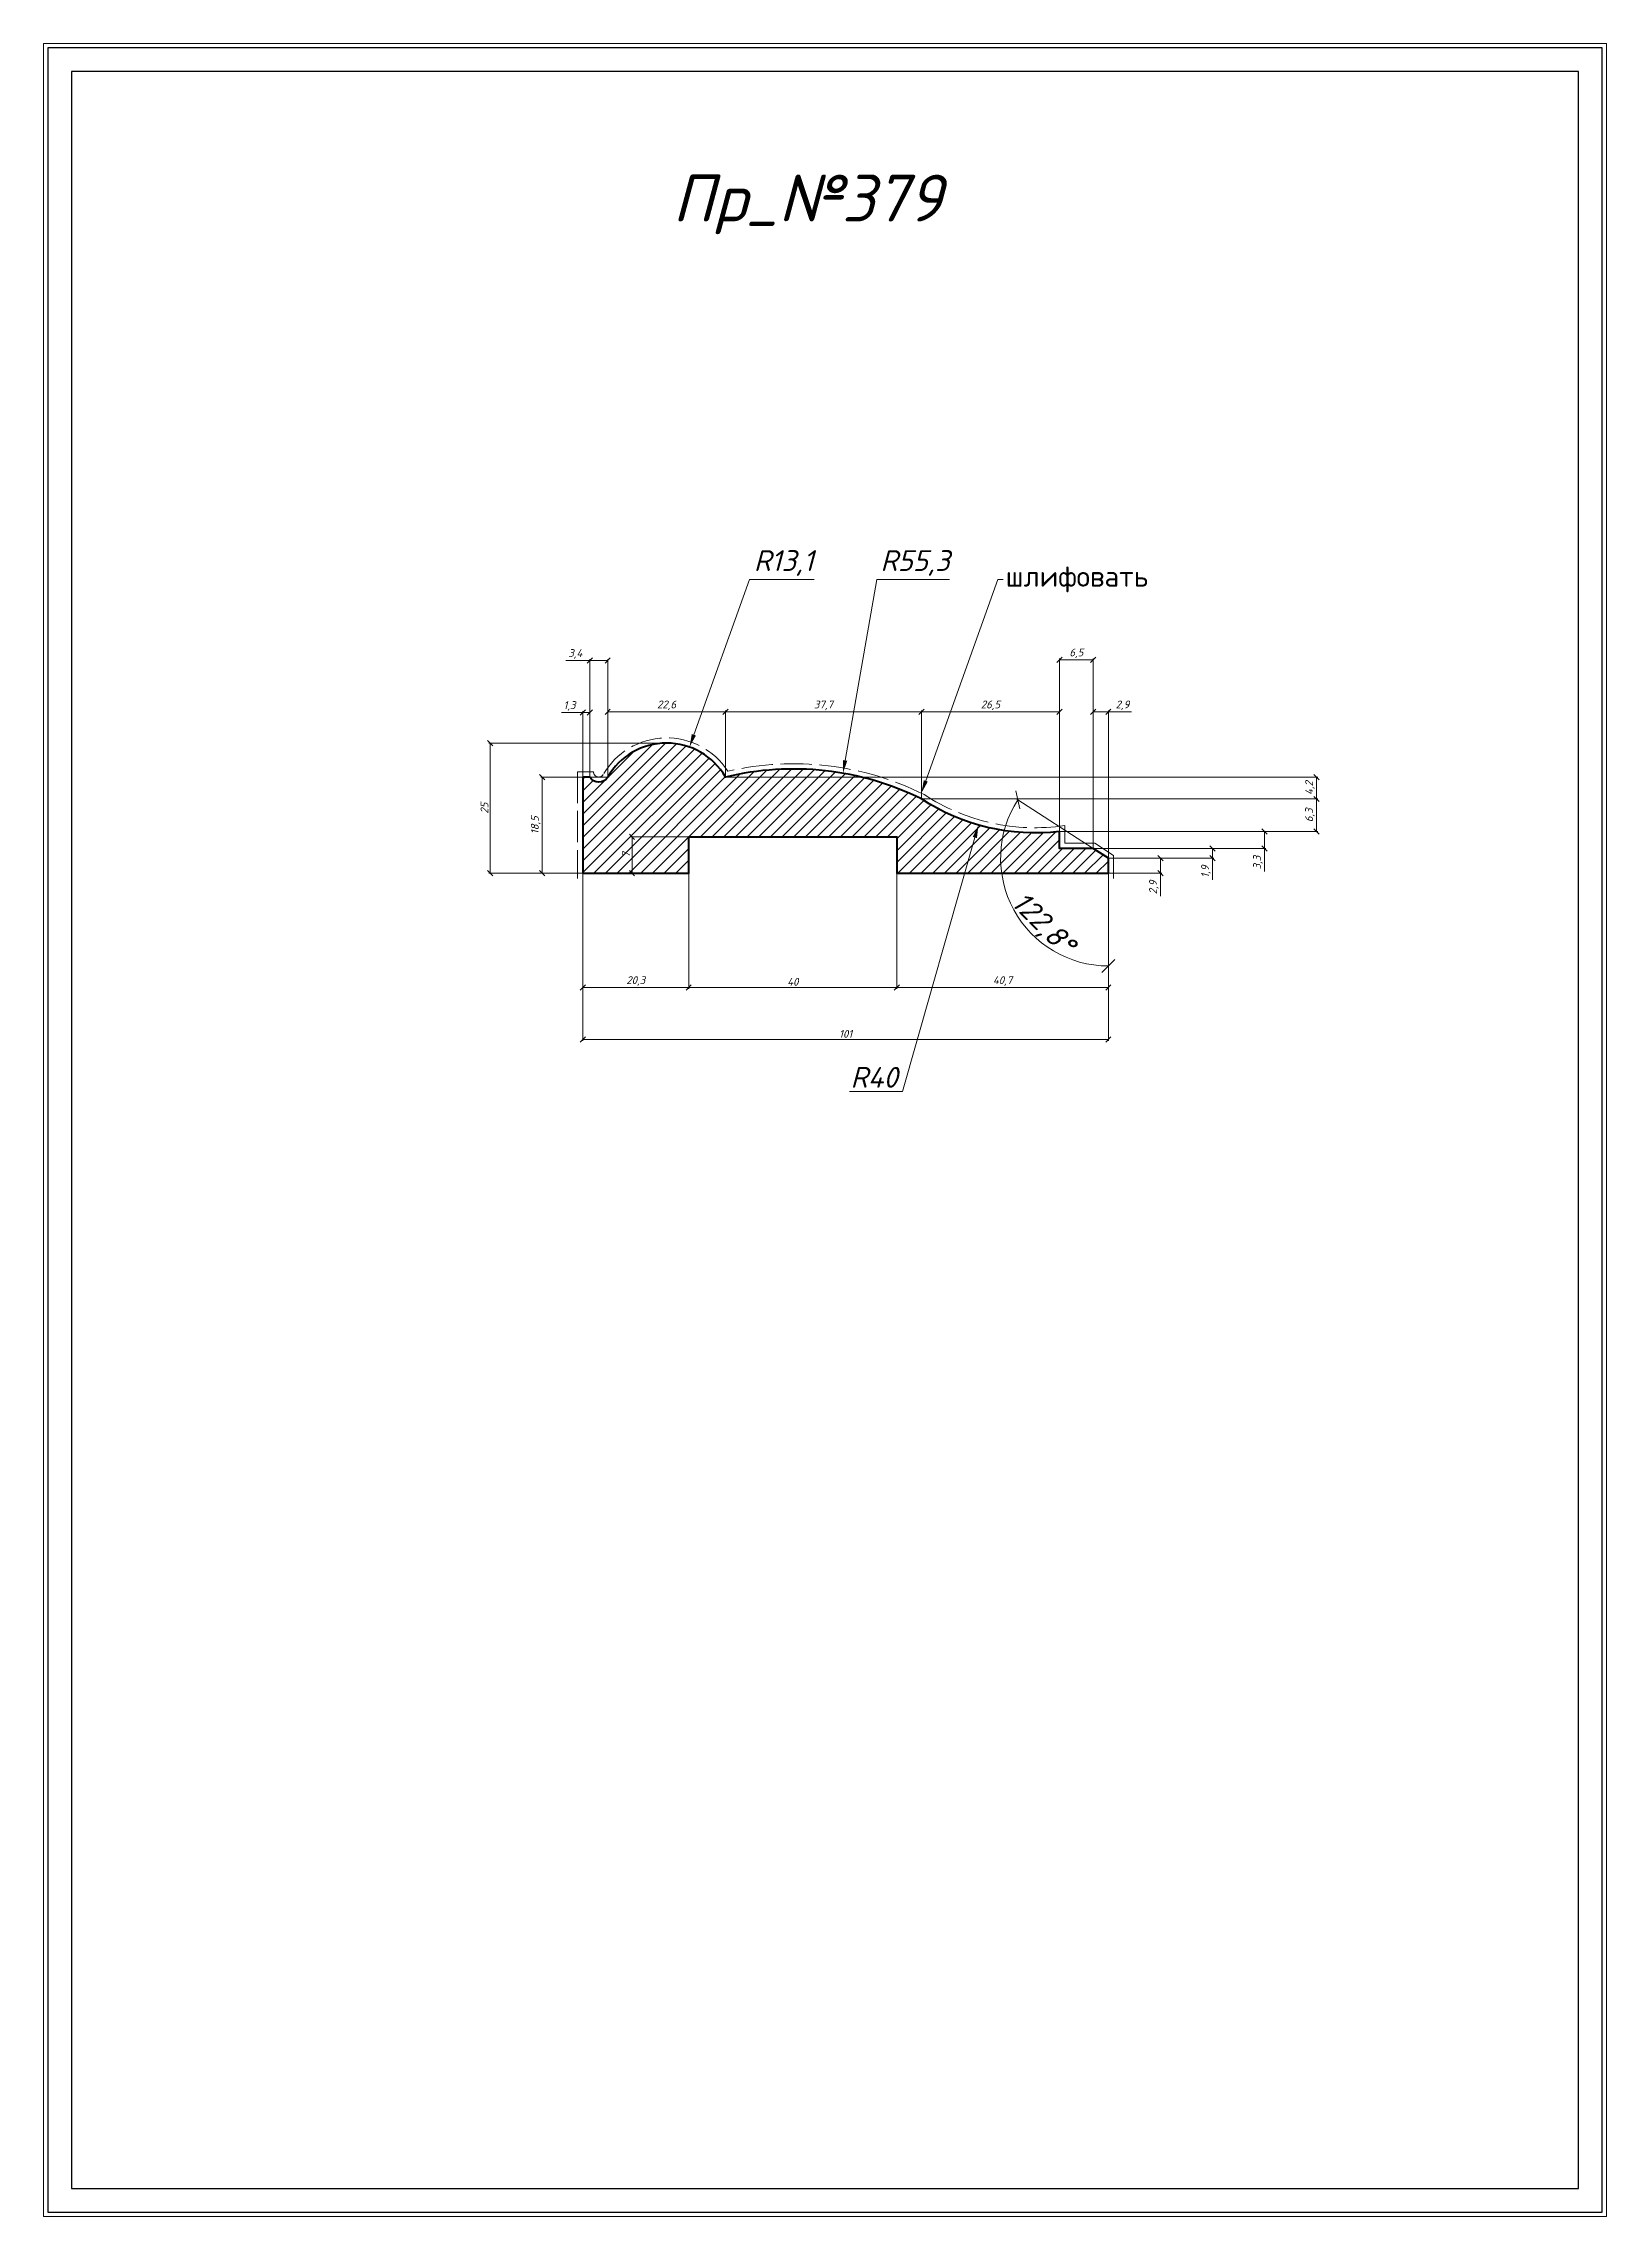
# Model space of a CAD drawing. Header units: millimetres. Extents: x 1588 to 1888, y -5597 to -5179.
import ezdxf
from ezdxf import colors
from ezdxf.entities.mleader import LeaderData, LeaderLine
from ezdxf.math import Vec2, Vec3

# ---------------------------------------------------------------- set-up
doc = ezdxf.new("R2010")
doc.units = ezdxf.units.MM
doc.linetypes.add('ACAD_ISO02W100', pattern=[15, 12, -3])
doc.layers.get('0').update_dxf_attribs({"lineweight": 13})
for name, color, linetype, lineweight in [('Пр_№379', 1, 'Continuous', 35), ('служебный слой ЛИНИИ ПУНКТИРНЫЕ', 7, 'ACAD_ISO02W100', 13), ('служебный слой НАДПИСИ', 7, 'Continuous', 13), ('служебный слой ПОЗИЦИИ', 7, 'Continuous', 13), ('служебный слой РАЗМЕРЫ', 7, 'Continuous', 9), ('служебный слой ШТАМП', 7, 'Continuous', 30), ('служебный слой ШТРИХОВКА', 7, 'Continuous', 5)]:
    doc.layers.add(name, color=color, linetype=linetype, lineweight=lineweight)
doc.styles.add('ЕСКД', font='isocpeur.ttf', dxfattribs={"oblique": 15})
doc.styles.add('ЕСКД штамп_текст', font='isocpeur.ttf')
doc.dimstyles.new('ЕСКД', dxfattribs={"dimtxt": 3.5, "dimasz": 2.5, "dimexe": 0.25, "dimexo": 0, "dimgap": 0.35, "dimtad": 1, "dimdec": 1, "dimzin": 9, "dimtxsty": 'ЕСКД', "dimblk": 'OBLIQUE', "dimcen": 0, "dimclrd": 256, "dimclre": 256, "dimclrt": 256, "dimadec": 1, "dimazin": 0, "dimtfac": 1, "dimtdec": 1, "dimtmove": 0, "dimatfit": 3, "dimldrblk": 'DOTSMALL', "dimfxl": 1, "dimlwd": -1, "dimlwe": -1, "dimarcsym": 0})
doc.dimstyles.new('ЕСКД$4', dxfattribs={"dimtxt": 3.5, "dimasz": 2.5, "dimexe": 0.25, "dimexo": 0, "dimgap": 0.35, "dimtad": 1, "dimtoh": 1, "dimdec": 1, "dimzin": 9, "dimtxsty": 'ЕСКД', "dimblk1": 'OBLIQUE', "dimsah": 1, "dimcen": 0, "dimse1": 1, "dimclrd": 256, "dimclre": 256, "dimclrt": 256, "dimadec": 1, "dimazin": 0, "dimtfac": 1, "dimtdec": 1, "dimtofl": 0, "dimtmove": 0, "dimatfit": 3, "dimldrblk": 'DOTSMALL', "dimfxl": 1, "dimlwd": -1, "dimlwe": -1, "dimarcsym": 2})

# ---------------------------------------------------------------- blocks, each defined once
blk = doc.blocks.new('_OBLIQUE')
at = {"color": 0, "linetype": 'ByBlock'}
blk.add_line((-0.5, -0.5), (0.5, 0.5), dxfattribs=at)
blk = doc.blocks.new('*D25')
at = {"layer": 'Defpoints', "color": 0, "transparency": 16777216}
for p in [(1711.64, -5331.51), (1700.75, -5338.51), (1711.64, -5338.51)]:
    blk.add_point(p, dxfattribs=at)
at = {"layer": 'служебный слой РАЗМЕРЫ', "transparency": 16777216}
for p, q in [((1711.64, -5331.51), (1700.5, -5331.51)), ((1700.75, -5331.51), (1700.75, -5338.51)), ((1711.64, -5338.51), (1700.5, -5338.51))]:
    blk.add_line(p, q, dxfattribs=at)
for p, rotation in [((1700.75, -5331.51), 90), ((1700.75, -5338.51), 270)]:
    blk.add_blockref('_OBLIQUE', p, dxfattribs=dict(at, rotation=rotation))
at = {"layer": 'служебный слой РАЗМЕРЫ', "transparency": 16777216, "insert": (1699.65, -5335.01), "char_height": 1.5, "attachment_point": 5, "rotation": 90, "style": 'ЕСКД'}
blk.add_mtext('7', dxfattribs=at)
blk = doc.blocks.new('_DotSmall')
at = {"color": 0, "linetype": 'ByBlock', "lineweight": -3, "const_width": 0.5}
blk.add_lwpolyline([(-0.0625, 0, 1), (0.0625, 0, 1)], format="xyb", close=True, dxfattribs=at)
blk = doc.blocks.new('*D24')
at = {"layer": 'Defpoints', "color": 0, "transparency": 16777216}
for p in [(1778.26, -5290.83), (1767.33, -5329.25)]:
    blk.add_point(p, dxfattribs=at)
at = {"layer": 'служебный слой РАЗМЕРЫ', "transparency": 16777216}
for p, q in [((1752.76, -5380.49), (1766.64, -5331.66)), ((1742.53, -5380.49), (1752.76, -5380.49))]:
    blk.add_line(p, q, dxfattribs=at)
blk.add_solid([(1766.24, -5331.54), (1767.04, -5331.77), (1767.33, -5329.25)], dxfattribs=at)
at = {"layer": 'служебный слой РАЗМЕРЫ', "transparency": 16777216, "insert": (1747.27, -5377.74), "char_height": 4, "attachment_point": 5, "style": 'ЕСКД'}
blk.add_mtext('R40', dxfattribs=at)
blk = doc.blocks.new('*D23')
at = {"layer": 'Defpoints', "color": 0, "transparency": 16777216}
for p in [(1741.28, -5319.31), (1731.8, -5373.78)]:
    blk.add_point(p, dxfattribs=at)
at = {"layer": 'служебный слой РАЗМЕРЫ', "transparency": 16777216}
for p, q in [((1747.77, -5282.05), (1741.71, -5316.85)), ((1761.79, -5282.05), (1747.77, -5282.05))]:
    blk.add_line(p, q, dxfattribs=at)
blk.add_solid([(1741.3, -5316.78), (1742.12, -5316.92), (1741.28, -5319.31)], dxfattribs=at)
at = {"layer": 'служебный слой РАЗМЕРЫ', "transparency": 16777216, "insert": (1755.15, -5278.9), "char_height": 4, "attachment_point": 5, "style": 'ЕСКД'}
blk.add_mtext('R55,3', dxfattribs=at)
blk = doc.blocks.new('*D22')
at = {"layer": 'Defpoints', "color": 0, "transparency": 16777216}
for p in [(1711.79, -5314.28), (1707.39, -5326.57)]:
    blk.add_point(p, dxfattribs=at)
at = {"layer": 'служебный слой РАЗМЕРЫ', "transparency": 16777216}
for p, q in [((1723.33, -5282.05), (1712.63, -5311.92)), ((1735.75, -5282.05), (1723.33, -5282.05))]:
    blk.add_line(p, q, dxfattribs=at)
blk.add_solid([(1712.24, -5311.78), (1713.03, -5312.06), (1711.79, -5314.28)], dxfattribs=at)
at = {"layer": 'служебный слой РАЗМЕРЫ', "transparency": 16777216, "insert": (1729.91, -5278.9), "char_height": 4, "attachment_point": 5, "style": 'ЕСКД'}
blk.add_mtext('R13,1', dxfattribs=at)
blk = doc.blocks.new('*D20')
at = {"layer": 'Defpoints', "color": 0, "transparency": 16777216}
for p in [(1691.3, -5338.51), (1711.64, -5338.51), (1691.3, -5360.49)]:
    blk.add_point(p, dxfattribs=at)
at = {"layer": 'служебный слой РАЗМЕРЫ', "transparency": 16777216}
for p, q in [((1691.3, -5338.51), (1691.3, -5360.74)), ((1711.64, -5338.51), (1711.64, -5360.74)), ((1711.64, -5360.49), (1691.3, -5360.49))]:
    blk.add_line(p, q, dxfattribs=at)
at = {"layer": 'служебный слой РАЗМЕРЫ', "transparency": 16777216, "rotation": 180}
blk.add_blockref('_OBLIQUE', (1691.3, -5360.49), dxfattribs=at)
at = {"layer": 'служебный слой РАЗМЕРЫ', "transparency": 16777216}
blk.add_blockref('_OBLIQUE', (1711.64, -5360.49), dxfattribs=at)
at = {"layer": 'служебный слой РАЗМЕРЫ', "transparency": 16777216, "insert": (1701.47, -5359.24), "char_height": 1.5, "attachment_point": 5, "style": 'ЕСКД'}
blk.add_mtext('20,3', dxfattribs=at)
blk = doc.blocks.new('*D18')
at = {"layer": 'Defpoints', "color": 0, "transparency": 16777216}
for p in [(1751.64, -5338.51), (1792.3, -5338.51), (1792.3, -5360.49)]:
    blk.add_point(p, dxfattribs=at)
at = {"layer": 'служебный слой РАЗМЕРЫ', "transparency": 16777216}
for p, q in [((1751.64, -5338.51), (1751.64, -5360.74)), ((1792.3, -5338.51), (1792.3, -5360.74)), ((1751.64, -5360.49), (1792.3, -5360.49))]:
    blk.add_line(p, q, dxfattribs=at)
at = {"layer": 'служебный слой РАЗМЕРЫ', "transparency": 16777216, "rotation": 180}
blk.add_blockref('_OBLIQUE', (1751.64, -5360.49), dxfattribs=at)
at = {"layer": 'служебный слой РАЗМЕРЫ', "transparency": 16777216}
blk.add_blockref('_OBLIQUE', (1792.3, -5360.49), dxfattribs=at)
at = {"layer": 'служебный слой РАЗМЕРЫ', "transparency": 16777216, "insert": (1771.97, -5359.24), "char_height": 1.5, "attachment_point": 5, "style": 'ЕСКД'}
blk.add_mtext('40,7', dxfattribs=at)
blk = doc.blocks.new('*D17')
at = {"layer": 'Defpoints', "color": 0, "transparency": 16777216}
for p in [(1789.39, -5333.75), (1792.3, -5335.63), (1792.3, -5335.63), (1771.8, -5338.55), (1792.3, -5338.51)]:
    blk.add_point(p, dxfattribs=at)
at = {"layer": 'служебный слой РАЗМЕРЫ', "transparency": 16777216}
for p, q in [((1789.39, -5333.75), (1774.69, -5324.27)), ((1792.3, -5338.51), (1792.3, -5356.59))]:
    blk.add_line(p, q, dxfattribs=at)
blk.add_arc((1792.3, -5335.63), 20.71, 147.1543, 270, dxfattribs=at)
at = {"layer": 'служебный слой РАЗМЕРЫ', "transparency": 16777216, "xscale": 2.5, "yscale": 2.5, "zscale": 2.5}
for p, rotation in [((1774.9, -5324.4), 57.15429271058653), ((1792.3, -5356.34), 1.35091937636389e-11)]:
    blk.add_blockref('_OBLIQUE', p, dxfattribs=dict(at, rotation=rotation))
at = {"layer": 'служебный слой РАЗМЕРЫ', "transparency": 16777216, "insert": (1779.52, -5348.38), "char_height": 4, "attachment_point": 5, "rotation": 314.9214, "style": 'ЕСКД'}
blk.add_mtext('122,8°', dxfattribs=at)
blk = doc.blocks.new('*D15')
at = {"layer": 'Defpoints', "color": 0, "transparency": 16777216}
for p in [(1696.07, -5320.06), (1683.49, -5338.51), (1691.3, -5338.51)]:
    blk.add_point(p, dxfattribs=at)
at = {"layer": 'служебный слой РАЗМЕРЫ', "transparency": 16777216}
for p, q in [((1696.07, -5320.06), (1683.24, -5320.06)), ((1683.49, -5320.06), (1683.49, -5338.51)), ((1691.3, -5338.51), (1683.24, -5338.51))]:
    blk.add_line(p, q, dxfattribs=at)
for p, rotation in [((1683.49, -5320.06), 90), ((1683.49, -5338.51), 270)]:
    blk.add_blockref('_OBLIQUE', p, dxfattribs=dict(at, rotation=rotation))
at = {"layer": 'служебный слой РАЗМЕРЫ', "transparency": 16777216, "insert": (1682.24, -5329.29), "char_height": 1.5, "attachment_point": 5, "rotation": 90, "style": 'ЕСКД'}
blk.add_mtext('18,5', dxfattribs=at)
blk = doc.blocks.new('*D14')
at = {"layer": 'Defpoints', "color": 0, "transparency": 16777216}
for p in [(1718.71, -5320.06), (1832.3, -5320.06), (1756.37, -5324.25)]:
    blk.add_point(p, dxfattribs=at)
at = {"layer": 'служебный слой РАЗМЕРЫ', "transparency": 16777216}
for p, q in [((1718.71, -5320.06), (1832.55, -5320.06)), ((1832.3, -5324.25), (1832.3, -5320.06)), ((1756.37, -5324.25), (1832.55, -5324.25))]:
    blk.add_line(p, q, dxfattribs=at)
for p, rotation in [((1832.3, -5320.06), 90), ((1832.3, -5324.25), 270)]:
    blk.add_blockref('_OBLIQUE', p, dxfattribs=dict(at, rotation=rotation))
at = {"layer": 'служебный слой РАЗМЕРЫ', "transparency": 16777216, "insert": (1831.05, -5322.15), "char_height": 1.5, "attachment_point": 5, "rotation": 90, "style": 'ЕСКД'}
blk.add_mtext('4,2', dxfattribs=at)
blk = doc.blocks.new('*D13')
at = {"layer": 'Defpoints', "color": 0, "transparency": 16777216}
for p in [(1756.37, -5324.25), (1782.91, -5330.5), (1832.3, -5330.5)]:
    blk.add_point(p, dxfattribs=at)
at = {"layer": 'служебный слой РАЗМЕРЫ', "transparency": 16777216}
for p, q in [((1756.37, -5324.25), (1832.55, -5324.25)), ((1832.3, -5324.25), (1832.3, -5330.5)), ((1782.91, -5330.5), (1832.55, -5330.5))]:
    blk.add_line(p, q, dxfattribs=at)
for p, rotation in [((1832.3, -5324.25), 90), ((1832.3, -5330.5), 270)]:
    blk.add_blockref('_OBLIQUE', p, dxfattribs=dict(at, rotation=rotation))
at = {"layer": 'служебный слой РАЗМЕРЫ', "transparency": 16777216, "insert": (1831.05, -5327.38), "char_height": 1.5, "attachment_point": 5, "rotation": 90, "style": 'ЕСКД'}
blk.add_mtext('6,3', dxfattribs=at)
blk = doc.blocks.new('*D12')
at = {"layer": 'Defpoints', "color": 0, "transparency": 16777216}
for p in [(1782.91, -5330.5), (1789.39, -5333.75), (1822.3, -5333.75)]:
    blk.add_point(p, dxfattribs=at)
at = {"layer": 'служебный слой РАЗМЕРЫ', "transparency": 16777216}
for p, q in [((1782.91, -5330.5), (1822.55, -5330.5)), ((1822.3, -5330.5), (1822.3, -5333.75)), ((1789.39, -5333.75), (1822.55, -5333.75)), ((1822.3, -5333.75), (1822.3, -5338.18))]:
    blk.add_line(p, q, dxfattribs=at)
for p, rotation in [((1822.3, -5330.5), 90), ((1822.3, -5333.75), 270)]:
    blk.add_blockref('_OBLIQUE', p, dxfattribs=dict(at, rotation=rotation))
at = {"layer": 'служебный слой РАЗМЕРЫ', "transparency": 16777216, "insert": (1821.05, -5336.47), "char_height": 1.5, "attachment_point": 5, "rotation": 90, "style": 'ЕСКД'}
blk.add_mtext('3,3', dxfattribs=at)
blk = doc.blocks.new('*D11')
at = {"layer": 'Defpoints', "color": 0, "transparency": 16777216}
for p in [(1789.39, -5333.75), (1792.3, -5335.63), (1812.3, -5335.63)]:
    blk.add_point(p, dxfattribs=at)
at = {"layer": 'служебный слой РАЗМЕРЫ', "transparency": 16777216}
for p, q in [((1789.39, -5333.75), (1812.55, -5333.75)), ((1792.3, -5335.63), (1812.55, -5335.63)), ((1812.3, -5333.75), (1812.3, -5335.63)), ((1812.3, -5335.63), (1812.3, -5339.76))]:
    blk.add_line(p, q, dxfattribs=at)
for p, rotation in [((1812.3, -5333.75), 90), ((1812.3, -5335.63), 270)]:
    blk.add_blockref('_OBLIQUE', p, dxfattribs=dict(at, rotation=rotation))
at = {"layer": 'служебный слой РАЗМЕРЫ', "transparency": 16777216, "insert": (1811.05, -5338.2), "char_height": 1.5, "attachment_point": 5, "rotation": 90, "style": 'ЕСКД'}
blk.add_mtext('1,9', dxfattribs=at)
blk = doc.blocks.new('*D10')
at = {"layer": 'Defpoints', "color": 0, "transparency": 16777216}
for p in [(1792.3, -5335.63), (1792.3, -5338.51), (1802.3, -5338.51)]:
    blk.add_point(p, dxfattribs=at)
at = {"layer": 'служебный слой РАЗМЕРЫ', "transparency": 16777216}
for p, q in [((1792.3, -5335.63), (1802.55, -5335.63)), ((1802.3, -5335.63), (1802.3, -5338.51)), ((1792.3, -5338.51), (1802.55, -5338.51)), ((1802.3, -5338.51), (1802.3, -5342.94))]:
    blk.add_line(p, q, dxfattribs=at)
for p, rotation in [((1802.3, -5335.63), 90), ((1802.3, -5338.51), 270)]:
    blk.add_blockref('_OBLIQUE', p, dxfattribs=dict(at, rotation=rotation))
at = {"layer": 'служебный слой РАЗМЕРЫ', "transparency": 16777216, "insert": (1801.05, -5341.23), "char_height": 1.5, "attachment_point": 5, "rotation": 90, "style": 'ЕСКД'}
blk.add_mtext('2,9', dxfattribs=at)
blk = doc.blocks.new('*D9')
at = {"layer": 'Defpoints', "color": 0, "transparency": 16777216}
for p in [(1792.3, -5307.51), (1789.39, -5333.75), (1792.3, -5335.63)]:
    blk.add_point(p, dxfattribs=at)
at = {"layer": 'служебный слой РАЗМЕРЫ', "transparency": 16777216}
for p, q in [((1789.39, -5333.75), (1789.39, -5307.26)), ((1789.39, -5307.51), (1792.3, -5307.51)), ((1792.3, -5335.63), (1792.3, -5307.26)), ((1792.3, -5307.51), (1796.73, -5307.51))]:
    blk.add_line(p, q, dxfattribs=at)
at = {"layer": 'служебный слой РАЗМЕРЫ', "transparency": 16777216, "rotation": 180}
blk.add_blockref('_OBLIQUE', (1789.39, -5307.51), dxfattribs=at)
at = {"layer": 'служебный слой РАЗМЕРЫ', "transparency": 16777216}
blk.add_blockref('_OBLIQUE', (1792.3, -5307.51), dxfattribs=at)
at = {"layer": 'служебный слой РАЗМЕРЫ', "transparency": 16777216, "insert": (1795.01, -5306.26), "char_height": 1.5, "attachment_point": 5, "style": 'ЕСКД'}
blk.add_mtext('2,9', dxfattribs=at)
blk = doc.blocks.new('*D8')
at = {"layer": 'Defpoints', "color": 0, "transparency": 16777216}
for p in [(1782.91, -5297.51), (1782.91, -5330.5), (1789.39, -5333.75)]:
    blk.add_point(p, dxfattribs=at)
at = {"layer": 'служебный слой РАЗМЕРЫ', "transparency": 16777216}
for p, q in [((1782.91, -5330.5), (1782.91, -5297.26)), ((1789.39, -5297.51), (1782.91, -5297.51)), ((1789.39, -5333.75), (1789.39, -5297.26))]:
    blk.add_line(p, q, dxfattribs=at)
at = {"layer": 'служебный слой РАЗМЕРЫ', "transparency": 16777216, "rotation": 180}
blk.add_blockref('_OBLIQUE', (1782.91, -5297.51), dxfattribs=at)
at = {"layer": 'служебный слой РАЗМЕРЫ', "transparency": 16777216}
blk.add_blockref('_OBLIQUE', (1789.39, -5297.51), dxfattribs=at)
at = {"layer": 'служебный слой РАЗМЕРЫ', "transparency": 16777216, "insert": (1786.15, -5296.26), "char_height": 1.5, "attachment_point": 5, "style": 'ЕСКД'}
blk.add_mtext('6,5', dxfattribs=at)
blk = doc.blocks.new('*D7')
at = {"layer": 'Defpoints', "color": 0, "transparency": 16777216}
for p in [(1782.91, -5307.51), (1756.37, -5324.25), (1782.91, -5330.5)]:
    blk.add_point(p, dxfattribs=at)
at = {"layer": 'служебный слой РАЗМЕРЫ', "transparency": 16777216}
for p, q in [((1756.37, -5324.25), (1756.37, -5307.26)), ((1756.37, -5307.51), (1782.91, -5307.51)), ((1782.91, -5330.5), (1782.91, -5307.26))]:
    blk.add_line(p, q, dxfattribs=at)
at = {"layer": 'служебный слой РАЗМЕРЫ', "transparency": 16777216, "rotation": 180}
blk.add_blockref('_OBLIQUE', (1756.37, -5307.51), dxfattribs=at)
at = {"layer": 'служебный слой РАЗМЕРЫ', "transparency": 16777216}
blk.add_blockref('_OBLIQUE', (1782.91, -5307.51), dxfattribs=at)
at = {"layer": 'служебный слой РАЗМЕРЫ', "transparency": 16777216, "insert": (1769.64, -5306.26), "char_height": 1.5, "attachment_point": 5, "style": 'ЕСКД'}
blk.add_mtext('26,5', dxfattribs=at)
blk = doc.blocks.new('*D6')
at = {"layer": 'Defpoints', "color": 0, "transparency": 16777216}
for p in [(1756.37, -5307.51), (1718.71, -5320.06), (1756.37, -5324.25)]:
    blk.add_point(p, dxfattribs=at)
at = {"layer": 'служебный слой РАЗМЕРЫ', "transparency": 16777216}
for p, q in [((1718.71, -5320.06), (1718.71, -5307.26)), ((1718.71, -5307.51), (1756.37, -5307.51)), ((1756.37, -5324.25), (1756.37, -5307.26))]:
    blk.add_line(p, q, dxfattribs=at)
at = {"layer": 'служебный слой РАЗМЕРЫ', "transparency": 16777216, "rotation": 180}
blk.add_blockref('_OBLIQUE', (1718.71, -5307.51), dxfattribs=at)
at = {"layer": 'служебный слой РАЗМЕРЫ', "transparency": 16777216}
blk.add_blockref('_OBLIQUE', (1756.37, -5307.51), dxfattribs=at)
at = {"layer": 'служебный слой РАЗМЕРЫ', "transparency": 16777216, "insert": (1737.54, -5306.26), "char_height": 1.5, "attachment_point": 5, "style": 'ЕСКД'}
blk.add_mtext('37,7', dxfattribs=at)
blk = doc.blocks.new('*D5')
at = {"layer": 'Defpoints', "color": 0, "transparency": 16777216}
for p in [(1718.71, -5307.51), (1696.07, -5320.06), (1718.71, -5320.06)]:
    blk.add_point(p, dxfattribs=at)
at = {"layer": 'служебный слой РАЗМЕРЫ', "transparency": 16777216}
for p, q in [((1696.07, -5320.06), (1696.07, -5307.26)), ((1696.07, -5307.51), (1718.71, -5307.51)), ((1718.71, -5320.06), (1718.71, -5307.26))]:
    blk.add_line(p, q, dxfattribs=at)
at = {"layer": 'служебный слой РАЗМЕРЫ', "transparency": 16777216, "rotation": 180}
blk.add_blockref('_OBLIQUE', (1696.07, -5307.51), dxfattribs=at)
at = {"layer": 'служебный слой РАЗМЕРЫ', "transparency": 16777216}
blk.add_blockref('_OBLIQUE', (1718.71, -5307.51), dxfattribs=at)
at = {"layer": 'служебный слой РАЗМЕРЫ', "transparency": 16777216, "insert": (1707.39, -5306.26), "char_height": 1.5, "attachment_point": 5, "style": 'ЕСКД'}
blk.add_mtext('22,6', dxfattribs=at)
blk = doc.blocks.new('*D4')
at = {"layer": 'Defpoints', "color": 0, "transparency": 16777216}
for p in [(1692.64, -5297.63), (1692.64, -5320.06), (1696.07, -5320.06)]:
    blk.add_point(p, dxfattribs=at)
at = {"layer": 'служебный слой РАЗМЕРЫ', "transparency": 16777216}
for p, q in [((1692.64, -5297.63), (1688.06, -5297.63)), ((1692.64, -5320.06), (1692.64, -5297.38)), ((1696.07, -5297.63), (1692.64, -5297.63)), ((1696.07, -5320.06), (1696.07, -5297.38))]:
    blk.add_line(p, q, dxfattribs=at)
at = {"layer": 'служебный слой РАЗМЕРЫ', "transparency": 16777216, "rotation": 180}
blk.add_blockref('_OBLIQUE', (1692.64, -5297.63), dxfattribs=at)
at = {"layer": 'служебный слой РАЗМЕРЫ', "transparency": 16777216}
blk.add_blockref('_OBLIQUE', (1696.07, -5297.63), dxfattribs=at)
at = {"layer": 'служебный слой РАЗМЕРЫ', "transparency": 16777216, "insert": (1689.85, -5296.38), "char_height": 1.5, "attachment_point": 5, "style": 'ЕСКД'}
blk.add_mtext('3,4', dxfattribs=at)
blk = doc.blocks.new('*D3')
at = {"layer": 'Defpoints', "color": 0, "transparency": 16777216}
for p in [(1691.3, -5307.63), (1691.3, -5320.06), (1692.64, -5320.06)]:
    blk.add_point(p, dxfattribs=at)
at = {"layer": 'служебный слой РАЗМЕРЫ', "transparency": 16777216}
for p, q in [((1691.3, -5307.63), (1687.17, -5307.63)), ((1691.3, -5320.06), (1691.3, -5307.38)), ((1692.64, -5307.63), (1691.3, -5307.63)), ((1692.64, -5320.06), (1692.64, -5307.38))]:
    blk.add_line(p, q, dxfattribs=at)
at = {"layer": 'служебный слой РАЗМЕРЫ', "transparency": 16777216, "rotation": 180}
blk.add_blockref('_OBLIQUE', (1691.3, -5307.63), dxfattribs=at)
at = {"layer": 'служебный слой РАЗМЕРЫ', "transparency": 16777216}
blk.add_blockref('_OBLIQUE', (1692.64, -5307.63), dxfattribs=at)
at = {"layer": 'служебный слой РАЗМЕРЫ', "transparency": 16777216, "insert": (1688.74, -5306.38), "char_height": 1.5, "attachment_point": 5, "style": 'ЕСКД'}
blk.add_mtext('1,3', dxfattribs=at)

msp = doc.modelspace()

# ---------------------------------------------------------------- hatches: boundary and pattern name
at = {"layer": 'служебный слой ШТРИХОВКА'}
h = msp.add_hatch(dxfattribs=at)
h.set_pattern_fill('ANSI31', color=256, scale=0.5, style=0)
h.set_pattern_definition([(45, (0, -1120.6904), (-1.122532, 1.122532), [])])
h.paths.add_polyline_path([(1756.37, -5324.25, 0.176648), (1718.71, -5320.06, 0.577074), (1696.1, -5320.02, -0.577074), (1692.64, -5320.06), (1691.3, -5320.06), (1691.3, -5338.51), (1711.64, -5338.51), (1711.64, -5331.51), (1751.64, -5331.51), (1751.64, -5338.51), (1792.3, -5338.51), (1792.3, -5335.63), (1789.39, -5333.75), (1782.91, -5333.75), (1782.91, -5330.5, -0.175962)])
h.paths.add_polyline_path([(1703.1, -5337.41), (1703.1, -5332.61), (1693.5, -5332.61), (1693.5, -5337.41)], flags=24)

# ---------------------------------------------------------------- linework, layer by layer
at = {"layer": 'Пр_№379', "lineweight": 40}
msp.add_lwpolyline([(1691.3, -5338.51), (1711.64, -5338.51), (1711.64, -5331.51), (1751.64, -5331.51), (1751.64, -5338.51), (1792.3, -5338.51), (1792.3, -5335.63), (1789.39, -5333.75), (1782.91, -5333.75), (1782.91, -5330.5, -0.175962), (1756.37, -5324.25, 0.176648), (1718.71, -5320.06, 0.57846), (1696.07, -5320.06, -0.568052), (1692.64, -5320.06), (1691.3, -5320.06)], format="xyb", close=True, dxfattribs=at)
at = {"layer": 'служебный слой ЛИНИИ ПУНКТИРНЫЕ', "ltscale": 0.5}
msp.add_lwpolyline([(1793.3, -5339.51), (1793.3, -5335.09), (1789.69, -5332.75), (1783.91, -5332.75), (1783.91, -5329.36, -0.183817), (1756.87, -5323.38, 0.173578), (1719.19, -5318.92, 0.560532), (1695.21, -5319.56, -0.750242), (1693.36, -5319.06), (1690.3, -5319.06), (1690.3, -5339.51)], format="xyb", dxfattribs=at)
at = {"layer": 'служебный слой ШТАМП', "color": 6, "lineweight": 5, "ltscale": 100}
msp.add_lwpolyline([(1888.04, -5179.05), (1587.63, -5179.05), (1587.63, -5596.69), (1888.04, -5596.69)], close=True, dxfattribs=at)
at = {"layer": 'служебный слой ШТАМП', "ltscale": 100}
for points in [[(1887.18, -5179.91), (1588.5, -5179.91), (1588.5, -5595.82), (1887.18, -5595.82)], [(1882.65, -5184.44), (1593.03, -5184.44), (1593.03, -5591.29), (1882.65, -5591.29)]]:
    msp.add_lwpolyline(points, close=True, dxfattribs=at)

# ---------------------------------------------------------------- texts
at = {"layer": 'служебный слой НАДПИСИ', "style": 'ЕСКД', "oblique": 15}
msp.add_text('Пр_№379', height=9, dxfattribs=at).set_placement((1708.51, -5213.27))

# ---------------------------------------------------------------- dimensions: what is measured, and where the dimension line sits
at = {"layer": 'служебный слой РАЗМЕРЫ'}
for center, mpoint, picture, middle in [((1707.39, -5326.57), (1711.79, -5314.28), '*D22', (1729.91, -5282.05)), ((1731.8, -5373.78), (1741.28, -5319.31), '*D23', (1755.15, -5282.05)), ((1778.2552, -5290.8251), (1767.3264, -5329.2534), '*D24', (1747.2696, -5380.4888))]:
    dim = msp.add_radius_dim(center=center, mpoint=mpoint, dimstyle='ЕСКД$4', override={"dimtxt": 4, "dimasz": 2.5, "dimgap": 0.75}, dxfattribs=at)
    dim.commit()
    dim.dimension.update_dxf_attribs({"geometry": picture, "text_midpoint": middle, "dimtype": 132})
for base, p1, p2, picture, middle in [((1692.64, -5297.63), (1696.07, -5320.06), (1692.64, -5320.06), '*D4', (1689.85, -5296.38)), ((1782.91, -5297.51), (1789.39, -5333.75), (1782.91, -5330.5), '*D8', (1786.15, -5296.26)), ((1691.3, -5307.63), (1692.64, -5320.06), (1691.3, -5320.06), '*D3', (1688.74, -5306.38)), ((1718.71, -5307.51), (1696.07, -5320.06), (1718.71, -5320.06), '*D5', (1707.39, -5306.26)), ((1756.37, -5307.51), (1718.71, -5320.06), (1756.37, -5324.25), '*D6', (1737.54, -5306.26)), ((1782.91, -5307.51), (1756.37, -5324.25), (1782.91, -5330.5), '*D7', (1769.64, -5306.26)), ((1792.3, -5307.51), (1789.39, -5333.75), (1792.3, -5335.63), '*D9', (1795.01, -5306.26)), ((1691.3, -5360.49), (1711.64, -5338.51), (1691.3, -5338.51), '*D20', (1701.47, -5359.24)), ((1792.3, -5360.49), (1751.64, -5338.51), (1792.3, -5338.51), '*D18', (1771.97, -5359.24))]:
    dim = msp.add_linear_dim(base=base, p1=p1, p2=p2, dimstyle='ЕСКД', override={"dimtxt": 1.5, "dimasz": 1}, dxfattribs=at)
    dim.commit()
    dim.dimension.update_dxf_attribs({"geometry": picture, "text_midpoint": middle})
msp.add_linear_dim(base=(1673.49, -5313.51), p1=(1691.3, -5338.51), p2=(1707.39, -5313.51), angle=90, dimstyle='ЕСКД', override={"dimtxt": 1.5, "dimasz": 1}, dxfattribs=at).render()
for base, p1, p2, picture, middle in [((1683.4892, -5338.5143), (1696.0735, -5320.0623), (1691.3009, -5338.5143), '*D15', (1682.2392, -5329.2883)), ((1832.3, -5320.06), (1756.37, -5324.25), (1718.71, -5320.06), '*D14', (1831.05, -5322.15)), ((1832.3009, -5330.5045), (1756.3666, -5324.2476), (1782.9149, -5330.5045), '*D13', (1831.0509, -5327.3761)), ((1700.75, -5338.51), (1711.64, -5331.51), (1711.64, -5338.51), '*D25', (1699.65, -5335.01)), ((1822.3009, -5333.7547), (1782.9149, -5330.5045), (1789.3935, -5333.7547), '*D12', (1821.0509, -5336.4681)), ((1812.3, -5335.63), (1789.39, -5333.75), (1792.3, -5335.63), '*D11', (1811.05, -5338.2)), ((1802.3, -5338.51), (1792.3, -5335.63), (1792.3, -5338.51), '*D10', (1801.05, -5341.23))]:
    dim = msp.add_linear_dim(base=base, p1=p1, p2=p2, angle=90, dimstyle='ЕСКД', override={"dimtxt": 1.5, "dimasz": 1}, dxfattribs=at)
    dim.commit()
    dim.dimension.update_dxf_attribs({"geometry": picture, "text_midpoint": middle})
dim = msp.add_angular_dim_2l(base=(1771.801, -5338.5502), line1=((1792.3009, -5335.6316), (1789.3935, -5333.7547)), line2=((1792.3009, -5338.5143), (1792.3009, -5335.6316)), dimstyle='ЕСКД', override={"dimtxt": 4, "dimasz": 2.5, "dimexe": 0.25, "dimgap": 0.25, "dimblk1": 'OBLIQUE', "dimblk2": 'OBLIQUE', "dimsah": 1}, dxfattribs=at)
dim.commit()
dim.dimension.update_dxf_attribs({"geometry": '*D17', "text_midpoint": (1777.639, -5350.2533), "dimtype": 130})
for base, p1, p2 in [((1792.3, -5370.49), (1691.3, -5338.51), (1792.3, -5338.51)), ((1751.64, -5360.49), (1711.64, -5338.51), (1751.64, -5338.51))]:
    msp.add_linear_dim(base=base, p1=p1, p2=p2, dimstyle='ЕСКД', override={"dimtxt": 1.5, "dimasz": 1}, dxfattribs=at).render()

# ---------------------------------------------------------------- leaders
at = {"layer": 'служебный слой ПОЗИЦИИ'}
ml = msp.add_multileader_mtext('Standard', dxfattribs=at)
ml.set_content('\\A1;шлифовать', color=256, style='ЕСКД штамп_текст')
ml.set_leader_properties(color=256, linetype='ByLayer', lineweight=-1)
ml.build(insert=Vec2(0, 0))
ml.multileader.update_dxf_attribs({"dogleg_length": 1, "arrow_head_size": 2.5})
ctx = ml.context
ctx.base_point, ctx.arrow_head_size, ctx.landing_gap_size, ctx.plane_origin = Vec3(1772.06, -5282.05), 2.5, 0.5, Vec3(1785.5, -5278.49)
notes = []
notes.append((ctx, [(1, (1, 1, 0), (1771.06, -5282.05), (1, 0), 1, [(0, [(1756.36, -5323.13)], 0, [])])]))
ctx.mtext.insert, ctx.mtext.flow_direction = Vec3(1772.56, -5279.45), 5
for ctx, leaders in notes:
    for number, flags, end, landing, length, lines in leaders:
        leader = LeaderData()
        leader.index, (leader.has_last_leader_line, leader.has_dogleg_vector, leader.attachment_direction) = number, flags
        leader.last_leader_point, leader.dogleg_vector, leader.dogleg_length = Vec3(end), Vec3(landing), length
        for number, points, colour, breaks in lines:
            line = LeaderLine()
            line.index, line.vertices, line.color, line.breaks = number, Vec3.list(points), colors.encode_raw_color(colour), breaks
            leader.lines.append(line)
        ctx.leaders.append(leader)

doc.saveas('drawing.dxf')
